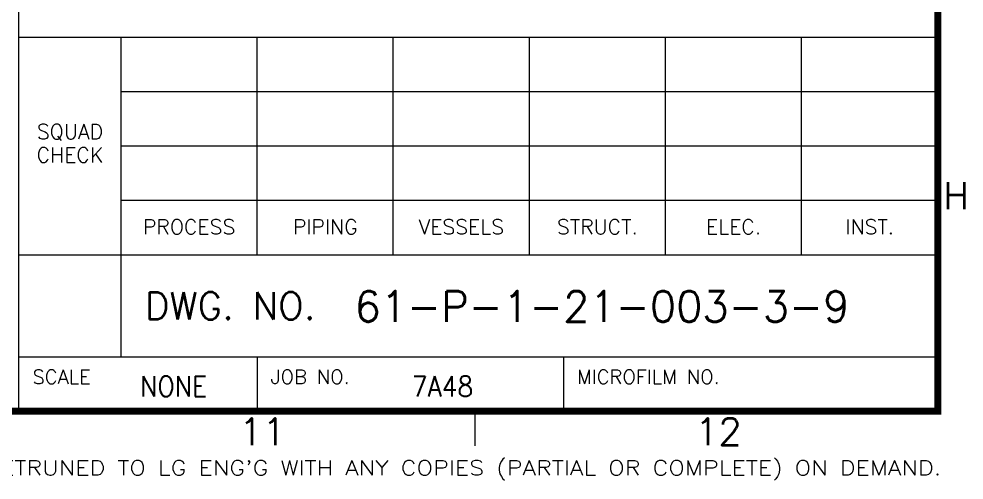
# Model space of a CAD drawing. Header units: millimetres. Extents: x 911 to 1762, y 136 to 743.
# Drawn here: x 1614.6 to 1760.4, y 135.6 to 206.8 of the extents above; entities that cross this region are included whole.
import ezdxf
from ezdxf.enums import TextEntityAlignment as Align

# ---------------------------------------------------------------- set-up
doc = ezdxf.new("R2010")
doc.units = ezdxf.units.MM
doc.header["$LTSCALE"] = 10
for name, color, linetype in [('2', 2, 'Continuous'), ('DIM', 7, 'Continuous'), ('DWGLMT', 6, 'Continuous'), ('TTBOX', 6, 'Continuous')]:
    doc.layers.add(name, color=color, linetype=linetype)
doc.styles.add('ROMANS', font='romans')
doc.styles.add('S3', font='SIMPLEX')
doc.styles.get("Standard").update_dxf_attribs({"font": 'simplex.shx'})

msp = doc.modelspace()

# ---------------------------------------------------------------- linework, layer by layer
at = {"color": 6, "const_width": 1.05}
msp.add_lwpolyline([(911.09, 732.17), (1756.34, 732.17), (1756.34, 146.27), (911.09, 146.27), (911.09, 732.17)], dxfattribs=at)
at = {"layer": 'DIM', "color": 7}
msp.add_line((1684.94, 146.27), (1684.94, 140.92), dxfattribs=at)
at = {"layer": 'DWGLMT', "color": 6}
msp.add_line((1614.59, 146.27), (1614.59, 369.92), dxfattribs=at)
at = {"layer": 'TTBOX', "color": 6}
for p, q in [((1614.59, 204.02), (1756.34, 204.02)), ((1630.34, 154.67), (1630.34, 204.02)), ((1614.59, 170.42), (1756.34, 170.42))]:
    msp.add_line(p, q, dxfattribs=at)
at = {"layer": 'TTBOX', "color": 7}
for p, q in [((1651.34, 170.42), (1651.34, 204.02)), ((1672.34, 170.42), (1672.34, 204.02)), ((1693.34, 170.42), (1693.34, 204.02)), ((1714.34, 170.42), (1714.34, 204.02)), ((1735.34, 170.42), (1735.34, 204.02)), ((1630.34, 195.62), (1756.34, 195.62)), ((1630.34, 187.22), (1756.34, 187.22)), ((1630.34, 178.82), (1756.34, 178.82)), ((1651.34, 154.67), (1651.34, 146.27)), ((1698.59, 154.67), (1698.59, 146.27))]:
    msp.add_line(p, q, dxfattribs=at)
at = {"layer": 'TTBOX'}
msp.add_line((1614.59, 154.67), (1756.34, 154.67), dxfattribs=at)

# ---------------------------------------------------------------- texts
at = {"style": 'ROMANS', "width": 1.026272}
msp.add_text("THIS DRAWING IS NOT TO BE REPRODUCED OR COPIED WITHOUT PERMISSION AND IS TO BE RETRUNED TO LG ENG'G WITH ANY COPIES (PARTIAL OR COMPLETE) ON DEMAND.", height=2.268, dxfattribs=at).set_placement((1440.87, 136.39), (1756.87, 136.39), align=Align.FIT)
at = {"layer": '2'}
msp.add_text('61-P-1-21-003-3-9', height=4.725, dxfattribs=at).set_placement((1666.36, 160.08))
at = {"layer": '2', "width": 0.9}
for s, p in [('NONE', (1633.29, 148.53)), ('7A48', (1675.2, 148.53))]:
    msp.add_text(s, height=3.15, dxfattribs=at).set_placement(p)
at = {"layer": 'DIM', "color": 2, "style": 'S3'}
for s, p in [('H', (1759.14, 179.54)), ('11', (1652.16, 143.12)), ('12', (1722.51, 143.12))]:
    msp.add_text(s, height=4.2, dxfattribs=at).set_placement(p, align=Align.MIDDLE)
at = {"layer": 'TTBOX', "color": 7}
for s, p in [('SQUAD', (1622.46, 188.27)), ('CHECK', (1622.46, 184.67)), ('PROCESS', (1640.84, 173.57)), ('PIPING', (1661.84, 173.57)), ('VESSELS', (1682.84, 173.57)), ('STRUCT.', (1703.84, 173.57)), ('ELEC.', (1724.84, 173.57)), ('INST.', (1745.84, 173.57))]:
    msp.add_text(s, height=2.31, dxfattribs=at).set_placement(p, align=Align.CENTER)
for s, height, p in [('DWG. NO.', 4.2, (1634.04, 160.45)), ('SCALE', 2.205, (1616.69, 150.47)), ('JOB NO.', 2.205, (1653.44, 150.47)), ('MICROFILM NO.', 2.205, (1700.69, 150.47))]:
    msp.add_text(s, height=height, dxfattribs=at).set_placement(p)

doc.saveas('drawing.dxf')
